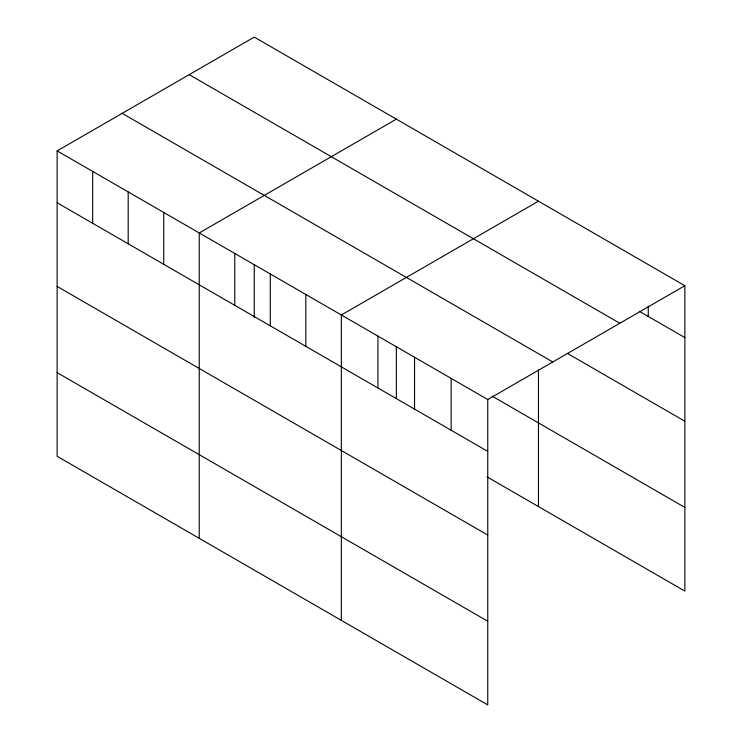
<?xml version="1.0" encoding="UTF-8"?>
<svg xmlns="http://www.w3.org/2000/svg" width="742" height="742" viewBox="0 0 742 742"><rect width="100%" height="100%" fill="white"/><g stroke="black" fill="none" stroke-linecap="round" stroke-linejoin="round"><path stroke-width="1.11" d="M57.134 150.904L487.754 399.521L487.754 704.9L57.134 456.284L57.134 150.904L254.246 37.1L684.866 285.716L684.866 591.096L487.142 476.939M396.349 119.147L199.236 232.951L199.236 538.33M538.46 201.184L341.339 314.988L341.339 620.368M487.754 399.521L684.866 285.716M639.363 311.315L684.866 337.582M189.201 74.654L619.82 323.271M567.148 353.275L684.866 421.243M122.18 113.35L552.799 361.966M492.076 396.126L684.866 507.435M57.134 202.77L487.754 451.386M57.134 286.431L487.754 535.047M57.134 372.623L487.754 621.239M648.267 306.075L648.267 316.454M538.46 369.599L538.46 506.563M451.145 378.392L451.145 430.258M414.546 357.254L414.546 409.12M396.349 346.514L396.349 398.519M377.947 336.126L377.947 387.992M305.815 294.481L305.815 346.347M270.292 273.965L270.292 325.84M254.246 264.477L254.246 317.604M234.76 253.458L234.76 305.324M163.713 212.435L163.713 264.3M128.18 191.928L128.18 243.793M92.657 171.411L92.657 223.286"/></g></svg>
